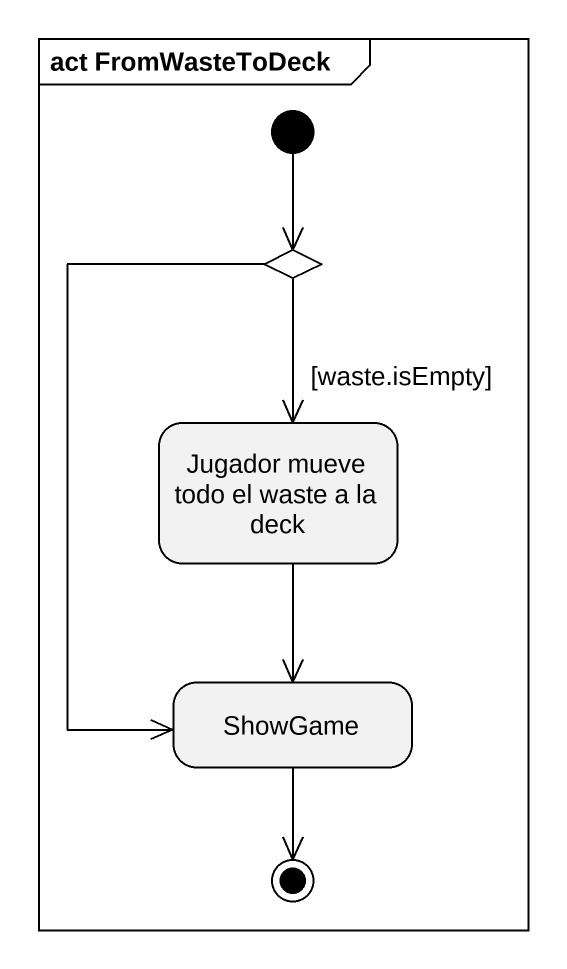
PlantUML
@startuml
mainframe act FromWasteToDeck
hide empty description
state choice1 <<choice>>
state "Jugador mueve todo el waste a la deck" as Jugador_mueve_todo_el_waste
state ShowGame
[*] --> choice1
choice1 --> Jugador_mueve_todo_el_waste : [waste.isEmpty]
choice1 --> ShowGame
Jugador_mueve_todo_el_waste --> ShowGame
ShowGame --> [*]
@enduml
